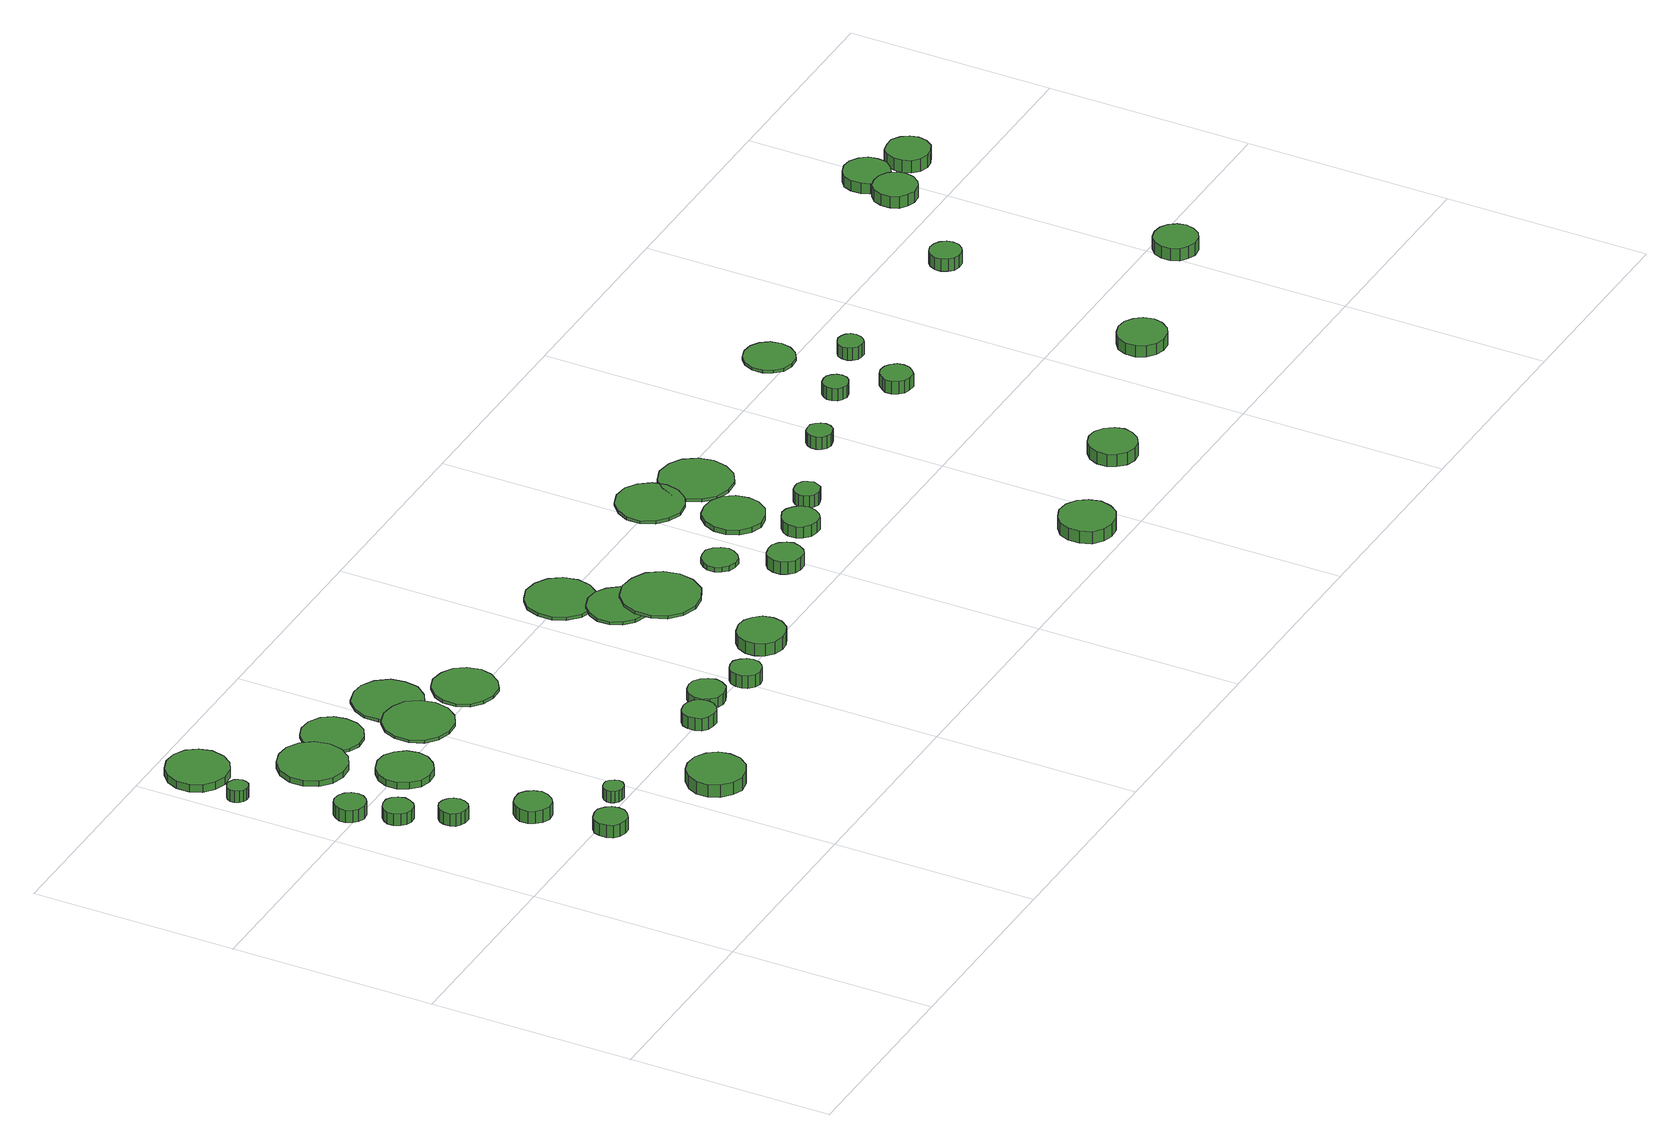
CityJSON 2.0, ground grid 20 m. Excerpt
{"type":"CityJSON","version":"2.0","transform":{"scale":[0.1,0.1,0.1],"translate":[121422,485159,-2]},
"CityObjects":{
"tree1":{"type":"SolitaryVegetationObject","attributes":{"function":"something"},"geometry":[{"type":"MultiSurface","lod":"1","boundaries":[[[0,1,2,3,4,5,6,7,8,9,10,11,12,13,14]],[[15,16,17,18,19,20,21,22,23,24,25,26,27,28,29]],[[0,29,28,1]],[[1,28,27,2]],[[2,27,26,3]],[[3,26,25,4]],[[4,25,24,5]],[[5,24,23,6]],[[6,23,22,7]],[[7,22,21,8]],[[8,21,20,9]],[[9,20,19,10]],[[10,19,18,11]],[[11,18,17,12]],[[12,17,16,13]],[[13,16,15,14]],[[14,15,29,0]]]}]},
"tree2":{"type":"SolitaryVegetationObject","attributes":{"function":"something"},"geometry":[{"type":"MultiSurface","lod":"1","boundaries":[[[30,31,32,33,34,35,36,37,38,39,40,41,42,43,44]],[[45,46,47,48,49,50,51,52,53,54,55,56,57,58,59]],[[30,59,58,31]],[[31,58,57,32]],[[32,57,56,33]],[[33,56,55,34]],[[34,55,54,35]],[[35,54,53,36]],[[36,53,52,37]],[[37,52,51,38]],[[38,51,50,39]],[[39,50,49,40]],[[40,49,48,41]],[[41,48,47,42]],[[42,47,46,43]],[[43,46,45,44]],[[44,45,59,30]]]}]},
"tree3":{"type":"SolitaryVegetationObject","attributes":{"function":"something"},"geometry":[{"type":"MultiSurface","lod":"1","boundaries":[[[60,61,62,63,64,65,66,67,68,69,70,71,72,73,74]],[[75,76,77,78,79,80,81,82,83,84,85,86,87,88,89]],[[60,89,88,61]],[[61,88,87,62]],[[62,87,86,63]],[[63,86,85,64]],[[64,85,84,65]],[[65,84,83,66]],[[66,83,82,67]],[[67,82,81,68]],[[68,81,80,69]],[[69,80,79,70]],[[70,79,78,71]],[[71,78,77,72]],[[72,77,76,73]],[[73,76,75,74]],[[74,75,89,60]]]}]},
"tree4":{"type":"SolitaryVegetationObject","attributes":{"function":"something"},"geometry":[{"type":"MultiSurface","lod":"1","boundaries":[[[90,91,92,93,94,95,96,97,98,99,100,101,102,103,104]],[[105,106,107,108,109,110,111,112,113,114,115,116,117,118,119]],[[90,119,118,91]],[[91,118,117,92]],[[92,117,116,93]],[[93,116,115,94]],[[94,115,114,95]],[[95,114,113,96]],[[96,113,112,97]],[[97,112,111,98]],[[98,111,110,99]],[[99,110,109,100]],[[100,109,108,101]],[[101,108,107,102]],[[102,107,106,103]],[[103,106,105,104]],[[104,105,119,90]]]}]},
"tree5":{"type":"SolitaryVegetationObject","attributes":{"function":"something"},"geometry":[{"type":"MultiSurface","lod":"1","boundaries":[[[120,121,122,123,124,125,126,127,128,129,130,131,132,133,134]],[[135,136,137,138,139,140,141,142,143,144,145,146,147,148,149]],[[120,149,148,121]],[[121,148,147,122]],[[122,147,146,123]],[[123,146,145,124]],[[124,145,144,125]],[[125,144,143,126]],[[126,143,142,127]],[[127,142,141,128]],[[128,141,140,129]],[[129,140,139,130]],[[130,139,138,131]],[[131,138,137,132]],[[132,137,136,133]],[[133,136,135,134]],[[134,135,149,120]]]}]},
"tree6":{"type":"SolitaryVegetationObject","attributes":{"function":"something"},"geometry":[{"type":"MultiSurface","lod":"1","boundaries":[[[150,151,152,153,154,155,156,157,158,159,160,161,162,163,164]],[[165,166,167,168,169,170,171,172,173,174,175,176,177,178,179]],[[150,179,178,151]],[[151,178,177,152]],[[152,177,176,153]],[[153,176,175,154]],[[154,175,174,155]],[[155,174,173,156]],[[156,173,172,157]],[[157,172,171,158]],[[158,171,170,159]],[[159,170,169,160]],[[160,169,168,161]],[[161,168,167,162]],[[162,167,166,163]],[[163,166,165,164]],[[164,165,179,150]]]}]},
"tree7":{"type":"SolitaryVegetationObject","attributes":{"function":"something"},"geometry":[{"type":"MultiSurface","lod":"1","boundaries":[[[180,181,182,183,184,185,186,187,188,189,190,191,192,193,194]],[[195,196,197,198,199,200,201,202,203,204,205,206,207,208,209]],[[180,209,208,181]],[[181,208,207,182]],[[182,207,206,183]],[[183,206,205,184]],[[184,205,204,185]],[[185,204,203,186]],[[186,203,202,187]],[[187,202,201,188]],[[188,201,200,189]],[[189,200,199,190]],[[190,199,198,191]],[[191,198,197,192]],[[192,197,196,193]],[[193,196,195,194]],[[194,195,209,180]]]}]},
"tree8":{"type":"SolitaryVegetationObject","attributes":{"function":"something"},"geometry":[{"type":"MultiSurface","lod":"1","boundaries":[[[210,211,212,213,214,215,216,217,218,219,220,221,222,223,224]],[[225,226,227,228,229,230,231,232,233,234,235,236,237,238,239]],[[210,239,238,211]],[[211,238,237,212]],[[212,237,236,213]],[[213,236,235,214]],[[214,235,234,215]],[[215,234,233,216]],[[216,233,232,217]],[[217,232,231,218]],[[218,231,230,219]],[[219,230,229,220]],[[220,229,228,221]],[[221,228,227,222]],[[222,227,226,223]],[[223,226,225,224]],[[224,225,239,210]]]}]},
"tree9":{"type":"SolitaryVegetationObject","attributes":{"function":"something"},"geometry":[{"type":"MultiSurface","lod":"1","boundaries":[[[240,241,242,243,244,245,246,247,248,249,250,251,252,253,254]],[[255,256,257,258,259,260,261,262,263,264,265,266,267,268,269]],[[240,269,268,241]],[[241,268,267,242]],[[242,267,266,243]],[[243,266,265,244]],[[244,265,264,245]],[[245,264,263,246]],[[246,263,262,247]],[[247,262,261,248]],[[248,261,260,249]],[[249,260,259,250]],[[250,259,258,251]],[[251,258,257,252]],[[252,257,256,253]],[[253,256,255,254]],[[254,255,269,240]]]}]},
"tree10":{"type":"SolitaryVegetationObject","attributes":{"function":"something"},"geometry":[{"type":"MultiSurface","lod":"1","boundaries":[[[270,271,272,273,274,275,276,277,278,279,280,281,282,283,284]],[[285,286,287,288,289,290,291,292,293,294,295,296,297,298,299]],[[270,299,298,271]],[[271,298,297,272]],[[272,297,296,273]],[[273,296,295,274]],[[274,295,294,275]],[[275,294,293,276]],[[276,293,292,277]],[[277,292,291,278]],[[278,291,290,279]],[[279,290,289,280]],[[280,289,288,281]],[[281,288,287,282]],[[282,287,286,283]],[[283,286,285,284]],[[284,285,299,270]]]}]},
"tree11":{"type":"SolitaryVegetationObject","attributes":{"function":"something"},"geometry":[{"type":"MultiSurface","lod":"1","boundaries":[[[300,301,302,303,304,305,306,307,308,309,310,311,312,313,314]],[[315,316,317,318,319,320,321,322,323,324,325,326,327,328,329]],[[300,329,328,301]],[[301,328,327,302]],[[302,327,326,303]],[[303,326,325,304]],[[304,325,324,305]],[[305,324,323,306]],[[306,323,322,307]],[[307,322,321,308]],[[308,321,320,309]],[[309,320,319,310]],[[310,319,318,311]],[[311,318,317,312]],[[312,317,316,313]],[[313,316,315,314]],[[314,315,329,300]]]}]},
"tree12":{"type":"SolitaryVegetationObject","attributes":{"function":"something"},"geometry":[{"type":"MultiSurface","lod":"1","boundaries":[[[330,331,332,333,334,335,336,337,338,339,340,341,342,343,344]],[[345,346,347,348,349,350,351,352,353,354,355,356,357,358,359]],[[330,359,358,331]],[[331,358,357,332]],[[332,357,356,333]],[[333,356,355,334]],[[334,355,354,335]],[[335,354,353,336]],[[336,353,352,337]],[[337,352,351,338]],[[338,351,350,339]],[[339,350,349,340]],[[340,349,348,341]],[[341,348,347,342]],[[342,347,346,343]],[[343,346,345,344]],[[344,345,359,330]]]}]},
"tree13":{"type":"SolitaryVegetationObject","attributes":{"function":"something"},"geometry":[{"type":"MultiSurface","lod":"1","boundaries":[[[360,361,362,363,364,365,366,367,368,369,370,371,372,373,374]],[[375,376,377,378,379,380,381,382,383,384,385,386,387,388,389]],[[360,389,388,361]],[[361,388,387,362]],[[362,387,386,363]],[[363,386,385,364]],[[364,385,384,365]],[[365,384,383,366]],[[366,383,382,367]],[[367,382,381,368]],[[368,381,380,369]],[[369,380,379,370]],[[370,379,378,371]],[[371,378,377,372]],[[372,377,376,373]],[[373,376,375,374]],[[374,375,389,360]]]}]},
"tree14":{"type":"SolitaryVegetationObject","attributes":{"function":"something"},"geometry":[{"type":"MultiSurface","lod":"1","boundaries":[[[390,391,392,393,394,395,396,397,398,399,400,401,402,403,404]],[[405,406,407,408,409,410,411,412,413,414,415,416,417,418,419]],[[390,419,418,391]],[[391,418,417,392]],[[392,417,416,393]],[[393,416,415,394]],[[394,415,414,395]],[[395,414,413,396]],[[396,413,412,397]],[[397,412,411,398]],[[398,411,410,399]],[[399,410,409,400]],[[400,409,408,401]],[[401,408,407,402]],[[402,407,406,403]],[[403,406,405,404]],[[404,405,419,390]]]}]},
"tree15":{"type":"SolitaryVegetationObject","attributes":{"function":"something"},"geometry":[{"type":"MultiSurface","lod":"1","boundaries":[[[420,421,422,423,424,425,426,427,428,429,430,431,432,433,434]],[[435,436,437,438,439,440,441,442,443,444,445,446,447,448,449]],[[420,449,448,421]],[[421,448,447,422]],[[422,447,446,423]],[[423,446,445,424]],[[424,445,444,425]],[[425,444,443,426]],[[426,443,442,427]],[[427,442,441,428]],[[428,441,440,429]],[[429,440,439,430]],[[430,439,438,431]],[[431,438,437,432]],[[432,437,436,433]],[[433,436,435,434]],[[434,435,449,420]]]}]},
"tree16":{"type":"SolitaryVegetationObject","attributes":{"function":"something"},"geometry":[{"type":"MultiSurface","lod":"1","boundaries":[[[450,451,452,453,454,455,456,457,458,459,460,461,462,463,464]],[[465,466,467,468,469,470,471,472,473,474,475,476,477,478,479]],[[450,479,478,451]],[[451,478,477,452]],[[452,477,476,453]],[[453,476,475,454]],[[454,475,474,455]],[[455,474,473,456]],[[456,473,472,457]],[[457,472,471,458]],[[458,471,470,459]],[[459,470,469,460]],[[460,469,468,461]],[[461,468,467,462]],[[462,467,466,463]],[[463,466,465,464]],[[464,465,479,450]]]}]},
"tree17":{"type":"SolitaryVegetationObject","attributes":{"function":"something"},"geometry":[{"type":"MultiSurface","lod":"1","boundaries":[[[480,481,482,483,484,485,486,487,488,489,490,491,492,493,494]],[[495,496,497,498,499,500,501,502,503,504,505,506,507,508,509]],[[480,509,508,481]],[[481,508,507,482]],[[482,507,506,483]],[[483,506,505,484]],[[484,505,504,485]],[[485,504,503,486]],[[486,503,502,487]],[[487,502,501,488]],[[488,501,500,489]],[[489,500,499,490]],[[490,499,498,491]],[[491,498,497,492]],[[492,497,496,493]],[[493,496,495,494]],[[494,495,509,480]]]}]},
"tree18":{"type":"SolitaryVegetationObject","attributes":{"function":"something"},"geometry":[{"type":"MultiSurface","lod":"1","boundaries":[[[510,511,512,513,514,515,516,517,518,519,520,521,522,523,524]],[[525,526,527,528,529,530,531,532,533,534,535,536,537,538,539]],[[510,539,538,511]],[[511,538,537,512]],[[512,537,536,513]],[[513,536,535,514]],[[514,535,534,515]],[[515,534,533,516]],[[516,533,532,517]],[[517,532,531,518]],[[518,531,530,519]],[[519,530,529,520]],[[520,529,528,521]],[[521,528,527,522]],[[522,527,526,523]],[[523,526,525,524]],[[524,525,539,510]]]}]},
"tree19":{"type":"SolitaryVegetationObject","attributes":{"function":"something"},"geometry":[{"type":"MultiSurface","lod":"1","boundaries":[[[540,541,542,543,544,545,546,547,548,549,550,551,552,553,554]],[[555,556,557,558,559,560,561,562,563,564,565,566,567,568,569]],[[540,569,568,541]],[[541,568,567,542]],[[542,567,566,543]],[[543,566,565,544]],[[544,565,564,545]],[[545,564,563,546]],[[546,563,562,547]],[[547,562,561,548]],[[548,561,560,549]],[[549,560,559,550]],[[550,559,558,551]],[[551,558,557,552]],[[552,557,556,553]],[[553,556,555,554]],[[554,555,569,540]]]}]},
"tree20":{"type":"SolitaryVegetationObject","attributes":{"function":"something"},"geometry":[{"type":"MultiSurface","lod":"1","boundaries":[[[570,571,572,573,574,575,576,577,578,579,580,581,582,583,584]],[[585,586,587,588,589,590,591,592,593,594,595,596,597,598,599]],[[570,599,598,571]],[[571,598,597,572]],[[572,597,596,573]],[[573,596,595,574]],[[574,595,594,575]],[[575,594,593,576]],[[576,593,592,577]],[[577,592,591,578]],[[578,591,590,579]],[[579,590,589,580]],[[580,589,588,581]],[[581,588,587,582]],[[582,587,586,583]],[[583,586,585,584]],[[584,585,599,570]]]}]},
"tree21":{"type":"SolitaryVegetationObject","attributes":{"function":"something"},"geometry":[{"type":"MultiSurface","lod":"1","boundaries":[[[600,601,602,603,604,605,606,607,608,609,610,611,612,613,614]],[[615,616,617,618,619,620,621,622,623,624,625,626,627,628,629]],[[600,629,628,601]],[[601,628,627,602]],[[602,627,626,603]],[[603,626,625,604]],[[604,625,624,605]],[[605,624,623,606]],[[606,623,622,607]],[[607,622,621,608]],[[608,621,620,609]],[[609,620,619,610]],[[610,619,618,611]],[[611,618,617,612]],[[612,617,616,613]],[[613,616,615,614]],[[614,615,629,600]]]}]},
"tree22":{"type":"SolitaryVegetationObject","attributes":{"function":"something"},"geometry":[{"type":"MultiSurface","lod":"1","boundaries":[[[630,631,632,633,634,635,636,637,638,639,640,641,642,643,644]],[[645,646,647,648,649,650,651,652,653,654,655,656,657,658,659]],[[630,659,658,631]],[[631,658,657,632]],[[632,657,656,633]],[[633,656,655,634]],[[634,655,654,635]],[[635,654,653,636]],[[636,653,652,637]],[[637,652,651,638]],[[638,651,650,639]],[[639,650,649,640]],[[640,649,648,641]],[[641,648,647,642]],[[642,647,646,643]],[[643,646,645,644]],[[644,645,659,630]]]}]},
"tree23":{"type":"SolitaryVegetationObject","attributes":{"function":"something"},"geometry":[{"type":"MultiSurface","lod":"1","boundaries":[[[660,661,662,663,664,665,666,667,668,669,670,671,672,673,674]],[[675,676,677,678,679,680,681,682,683,684,685,686,687,688,689]],[[660,689,688,661]],[[661,688,687,662]],[[662,687,686,663]],[[663,686,685,664]],[[664,685,684,665]],[[665,684,683,666]],[[666,683,682,667]],[[667,682,681,668]],[[668,681,680,669]],[[669,680,679,670]],[[670,679,678,671]],[[671,678,677,672]],[[672,677,676,673]],[[673,676,675,674]],[[674,675,689,660]]]}]},
"tree24":{"type":"SolitaryVegetationObject","attributes":{"function":"something"},"geometry":[{"type":"MultiSurface","lod":"1","boundaries":[[[690,691,692,693,694,695,696,697,698,699,700,701,702,703,704]],[[705,706,707,708,709,710,711,712,713,714,715,716,717,718,719]],[[690,719,718,691]],[[691,718,717,692]],[[692,717,716,693]],[[693,716,715,694]],[[694,715,714,695]],[[695,714,713,696]],[[696,713,712,697]],[[697,712,711,698]],[[698,711,710,699]],[[699,710,709,700]],[[700,709,708,701]],[[701,708,707,702]],[[702,707,706,703]],[[703,706,705,704]],[[704,705,719,690]]]}]},
"tree25":{"type":"SolitaryVegetationObject","attributes":{"function":"something"},"geometry":[{"type":"MultiSurface","lod":"1","boundaries":[[[720,721,722,723,724,725,726,727,728,729,730,731,732,733,734]],[[735,736,737,738,739,740,741,742,743,744,745,746,747,748,749]],[[720,749,748,721]],[[721,748,747,722]],[[722,747,746,723]],[[723,746,745,724]],[[724,745,744,725]],[[725,744,743,726]],[[726,743,742,727]],[[727,742,741,728]],[[728,741,740,729]],[[729,740,739,730]],[[730,739,738,731]],[[731,738,737,732]],[[732,737,736,733]],[[733,736,735,734]],[[734,735,749,720]]]}]},
"tree26":{"type":"SolitaryVegetationObject","attributes":{"function":"something"},"geometry":[{"type":"MultiSurface","lod":"1","boundaries":[[[750,751,752,753,754,755,756,757,758,759,760,761,762,763,764]],[[765,766,767,768,769,770,771,772,773,774,775,776,777,778,779]],[[750,779,778,751]],[[751,778,777,752]],[[752,777,776,753]],[[753,776,775,754]],[[754,775,774,755]],[[755,774,773,756]],[[756,773,772,757]],[[757,772,771,758]],[[758,771,770,759]],[[759,770,769,760]],[[760,769,768,761]],[[761,768,767,762]],[[762,767,766,763]],[[763,766,765,764]],[[764,765,779,750]]]}]},
"tree27":{"type":"SolitaryVegetationObject","attributes":{"function":"something"},"geometry":[{"type":"MultiSurface","lod":"1","boundaries":[[[780,781,782,783,784,785,786,787,788,789,790,791,792,793,794]],[[795,796,797,798,799,800,801,802,803,804,805,806,807,808,809]],[[780,809,808,781]],[[781,808,807,782]],[[782,807,806,783]],[[783,806,805,784]],[[784,805,804,785]],[[785,804,803,786]],[[786,803,802,787]],[[787,802,801,788]],[[788,801,800,789]],[[789,800,799,790]],[[790,799,798,791]],[[791,798,797,792]],[[792,797,796,793]],[[793,796,795,794]],[[794,795,809,780]]]}]},
"tree28":{"type":"SolitaryVegetationObject","attributes":{"function":"something"},"geometry":[{"type":"MultiSurface","lod":"1","boundaries":[[[810,811,812,813,814,815,816,817,818,819,820,821,822,823,824]],[[825,826,827,828,829,830,831,832,833,834,835,836,837,838,839]],[[810,839,838,811]],[[811,838,837,812]],[[812,837,836,813]],[[813,836,835,814]],[[814,835,834,815]],[[815,834,833,816]],[[816,833,832,817]],[[817,832,831,818]],[[818,831,830,819]],[[819,830,829,820]],[[820,829,828,821]],[[821,828,827,822]],[[822,827,826,823]],[[823,826,825,824]],[[824,825,839,810]]]}]},
"tree29":{"type":"SolitaryVegetationObject","attributes":{"function":"something"},"geometry":[{"type":"MultiSurface","lod":"1","boundaries":[[[840,841,842,843,844,845,846,847,848,849,850,851,852,853,854]],[[855,856,857,858,859,860,861,862,863,864,865,866,867,868,869]],[[840,869,868,841]],[[841,868,867,842]],[[842,867,866,843]],[[843,866,865,844]],[[844,865,864,845]],[[845,864,863,846]],[[846,863,862,847]],[[847,862,861,848]],[[848,861,860,849]],[[849,860,859,850]],[[850,859,858,851]],[[851,858,857,852]],[[852,857,856,853]],[[853,856,855,854]],[[854,855,869,840]]]}]},
"tree30":{"type":"SolitaryVegetationObject","attributes":{"function":"something"},"geometry":[{"type":"MultiSurface","lod":"1","boundaries":[[[870,871,872,873,874,875,876,877,878,879,880,881,882,883,884]],[[885,886,887,888,889,890,891,892,893,894,895,896,897,898,899]],[[870,899,898,871]],[[871,898,897,872]],[[872,897,896,873]],[[873,896,895,874]],[[874,895,894,875]],[[875,894,893,876]],[[876,893,892,877]],[[877,892,891,878]],[[878,891,890,879]],[[879,890,889,880]],[[880,889,888,881]],[[881,888,887,882]],[[882,887,886,883]],[[883,886,885,884]],[[884,885,899,870]]]}]},
"tree31":{"type":"SolitaryVegetationObject","attributes":{"function":"something"},"geometry":[{"type":"MultiSurface","lod":"1","boundaries":[[[900,901,902,903,904,905,906,907,908,909,910,911,912,913,914]],[[915,916,917,918,919,920,921,922,923,924,925,926,927,928,929]],[[900,929,928,901]],[[901,928,927,902]],[[902,927,926,903]],[[903,926,925,904]],[[904,925,924,905]],[[905,924,923,906]],[[906,923,922,907]],[[907,922,921,908]],[[908,921,920,909]],[[909,920,919,910]],[[910,919,918,911]],[[911,918,917,912]],[[912,917,916,913]],[[913,916,915,914]],[[914,915,929,900]]]}]},
"tree32":{"type":"SolitaryVegetationObject","attributes":{"function":"something"},"geometry":[{"type":"MultiSurface","lod":"1","boundaries":[[[930,931,932,933,934,935,936,937,938,939,940,941,942,943,944]],[[945,946,947,948,949,950,951,952,953,954,955,956,957,958,959]],[[930,959,958,931]],[[931,958,957,932]],[[932,957,956,933]],[[933,956,955,934]],[[934,955,954,935]],[[935,954,953,936]],[[936,953,952,937]],[[937,952,951,938]],[[938,951,950,939]],[[939,950,949,940]],[[940,949,948,941]],[[941,948,947,942]],[[942,947,946,943]],[[943,946,945,944]],[[944,945,959,930]]]}]},
"tree33":{"type":"SolitaryVegetationObject","attributes":{"function":"something"},"geometry":[{"type":"MultiSurface","lod":"1","boundaries":[[[960,961,962,963,964,965,966,967,968,969,970,971,972,973,974]],[[975,976,977,978,979,980,981,982,983,984,985,986,987,988,989]],[[960,989,988,961]],[[961,988,987,962]],[[962,987,986,963]],[[963,986,985,964]],[[964,985,984,965]],[[965,984,983,966]],[[966,983,982,967]],[[967,982,981,968]],[[968,981,980,969]],[[969,980,979,970]],[[970,979,978,971]],[[971,978,977,972]],[[972,977,976,973]],[[973,976,975,974]],[[974,975,989,960]]]}]},
"tree34":{"type":"SolitaryVegetationObject","attributes":{"function":"something"},"geometry":[{"type":"MultiSurface","lod":"1","boundaries":[[[990,991,992,993,994,995,996,997,998,999,1000,1001,1002,1003,1004]],[[1005,1006,1007,1008,1009,1010,1011,1012,1013,1014,1015,1016,1017,1018,1019]],[[990,1019,1018,991]],[[991,1018,1017,992]],[[992,1017,1016,993]],[[993,1016,1015,994]],[[994,1015,1014,995]],[[995,1014,1013,996]],[[996,1013,1012,997]],[[997,1012,1011,998]],[[998,1011,1010,999]],[[999,1010,1009,1000]],[[1000,1009,1008,1001]],[[1001,1008,1007,1002]],[[1002,1007,1006,1003]],[[1003,1006,1005,1004]],[[1004,1005,1019,990]]]}]},
"tree35":{"type":"SolitaryVegetationObject","attributes":{"function":"something"},"geometry":[{"type":"MultiSurface","lod":"1","boundaries":[[[1020,1021,1022,1023,1024,1025,1026,1027,1028,1029,1030,1031,1032,1033,1034]],[[1035,1036,1037,1038,1039,1040,1041,1042,1043,1044,1045,1046,1047,1048,1049]],[[1020,1049,1048,1021]],[[1021,1048,1047,1022]],[[1022,1047,1046,1023]],[[1023,1046,1045,1024]],[[1024,1045,1044,1025]],[[1025,1044,1043,1026]],[[1026,1043,1042,1027]],[[1027,1042,1041,1028]],[[1028,1041,1040,1029]],[[1029,1040,1039,1030]],[[1030,1039,1038,1031]],[[1031,1038,1037,1032]],[[1032,1037,1036,1033]],[[1033,1036,1035,1034]],[[1034,1035,1049,1020]]]}]},
"tree36":{"type":"SolitaryVegetationObject","attributes":{"function":"something"},"geometry":[{"type":"MultiSurface","lod":"1","boundaries":[[[1050,1051,1052,1053,1054,1055,1056,1057,1058,1059,1060,1061,1062,1063,1064]],[[1065,1066,1067,1068,1069,1070,1071,1072,1073,1074,1075,1076,1077,1078,1079]],[[1050,1079,1078,1051]],[[1051,1078,1077,1052]],[[1052,1077,1076,1053]],[[1053,1076,1075,1054]],[[1054,1075,1074,1055]],[[1055,1074,1073,1056]],[[1056,1073,1072,1057]],[[1057,1072,1071,1058]],[[1058,1071,1070,1059]],[[1059,1070,1069,1060]],[[1060,1069,1068,1061]],[[1061,1068,1067,1062]],[[1062,1067,1066,1063]],[[1063,1066,1065,1064]],[[1064,1065,1079,1050]]]}]},
"tree37":{"type":"SolitaryVegetationObject","attributes":{"function":"something"},"geometry":[{"type":"MultiSurface","lod":"1","boundaries":[[[1080,1081,1082,1083,1084,1085,1086,1087,1088,1089,1090,1091,1092,1093,1094]],[[1095,1096,1097,1098,1099,1100,1101,1102,1103,1104,1105,1106,1107,1108,1109]],[[1080,1109,1108,1081]],[[1081,1108,1107,1082]],[[1082,1107,1106,1083]],[[1083,1106,1105,1084]],[[1084,1105,1104,1085]],[[1085,1104,1103,1086]],[[1086,1103,1102,1087]],[[1087,1102,1101,1088]],[[1088,1101,1100,1089]],[[1089,1100,1099,1090]],[[1090,1099,1098,1091]],[[1091,1098,1097,1092]],[[1092,1097,1096,1093]],[[1093,1096,1095,1094]],[[1094,1095,1109,1080]]]}]},
"tree38":{"type":"SolitaryVegetationObject","attributes":{"function":"something"},"geometry":[{"type":"MultiSurface","lod":"1","boundaries":[[[1110,1111,1112,1113,1114,1115,1116,1117,1118,1119,1120,1121,1122,1123,1124]],[[1125,1126,1127,1128,1129,1130,1131,1132,1133,1134,1135,1136,1137,1138,1139]],[[1110,1139,1138,1111]],[[1111,1138,1137,1112]],[[1112,1137,1136,1113]],[[1113,1136,1135,1114]],[[1114,1135,1134,1115]],[[1115,1134,1133,1116]],[[1116,1133,1132,1117]],[[1117,1132,1131,1118]],[[1118,1131,1130,1119]],[[1119,1130,1129,1120]],[[1120,1129,1128,1121]],[[1121,1128,1127,1122]],[[1122,1127,1126,1123]],[[1123,1126,1125,1124]],[[1124,1125,1139,1110]]]}]},
"tree39":{"type":"SolitaryVegetationObject","attributes":{"function":"something"},"geometry":[{"type":"MultiSurface","lod":"1","boundaries":[[[1140,1141,1142,1143,1144,1145,1146,1147,1148,1149,1150,1151,1152,1153,1154]],[[1155,1156,1157,1158,1159,1160,1161,1162,1163,1164,1165,1166,1167,1168,1169]],[[1140,1169,1168,1141]],[[1141,1168,1167,1142]],[[1142,1167,1166,1143]],[[1143,1166,1165,1144]],[[1144,1165,1164,1145]],[[1145,1164,1163,1146]],[[1146,1163,1162,1147]],[[1147,1162,1161,1148]],[[1148,1161,1160,1149]],[[1149,1160,1159,1150]],[[1150,1159,1158,1151]],[[1151,1158,1157,1152]],[[1152,1157,1156,1153]],[[1153,1156,1155,1154]],[[1154,1155,1169,1140]]]}]},
"tree40":{"type":"SolitaryVegetationObject","attributes":{"function":"something"},"geometry":[{"type":"MultiSurface","lod":"1","boundaries":[[[1170,1171,1172,1173,1174,1175,1176,1177,1178,1179,1180,1181,1182,1183,1184]],[[1185,1186,1187,1188,1189,1190,1191,1192,1193,1194,1195,1196,1197,1198,1199]],[[1170,1199,1198,1171]],[[1171,1198,1197,1172]],[[1172,1197,1196,1173]],[[1173,1196,1195,1174]],[[1174,1195,1194,1175]],[[1175,1194,1193,1176]],[[1176,1193,1192,1177]],[[1177,1192,1191,1178]],[[1178,1191,1190,1179]],[[1179,1190,1189,1180]],[[1180,1189,1188,1181]],[[1181,1188,1187,1182]],[[1182,1187,1186,1183]],[[1183,1186,1185,1184]],[[1184,1185,1199,1170]]]}]},
"tree41":{"type":"SolitaryVegetationObject","attributes":{"function":"something"},"geometry":[{"type":"MultiSurface","lod":"1","boundaries":[[[1200,1201,1202,1203,1204,1205,1206,1207,1208,1209,1210,1211,1212,1213,1214]],[[1215,1216,1217,1218,1219,1220,1221,1222,1223,1224,1225,1226,1227,1228,1229]],[[1200,1229,1228,1201]],[[1201,1228,1227,1202]],[[1202,1227,1226,1203]],[[1203,1226,1225,1204]],[[1204,1225,1224,1205]],[[1205,1224,1223,1206]],[[1206,1223,1222,1207]],[[1207,1222,1221,1208]],[[1208,1221,1220,1209]],[[1209,1220,1219,1210]],[[1210,1219,1218,1211]],[[1211,1218,1217,1212]],[[1212,1217,1216,1213]],[[1213,1216,1215,1214]],[[1214,1215,1229,1200]]]}]},
"tree42":{"type":"SolitaryVegetationObject","attributes":{"function":"something"},"geometry":[{"type":"MultiSurface","lod":"1","boundaries":[[[1230,1231,1232,1233,1234,1235,1236,1237,1238,1239,1240,1241,1242,1243,1244]],[[1245,1246,1247,1248,1249,1250,1251,1252,1253,1254,1255,1256,1257,1258,1259]],[[1230,1259,1258,1231]],[[1231,1258,1257,1232]],[[1232,1257,1256,1233]],[[1233,1256,1255,1234]],[[1234,1255,1254,1235]],[[1235,1254,1253,1236]],[[1236,1253,1252,1237]],[[1237,1252,1251,1238]],[[1238,1251,1250,1239]],[[1239,1250,1249,1240]],[[1240,1249,1248,1241]],[[1241,1248,1247,1242]],[[1242,1247,1246,1243]],[[1243,1246,1245,1244]],[[1244,1245,1259,1230]]]}]}
},
"vertices":[
[53,404,26],[52,410,26],[48,415,26],[43,418,26],[36,419,26],[30,417,26],[26,413,26],[23,407,26],[23,401,26],[26,395,26],[30,391,26],[36,389,26],[43,390,26],[48,393,26],[52,398,26],[52,398,13],[48,393,13],[43,390,13],[36,389,13],[30,391,13],[26,395,13],[23,401,13],[23,407,13],[26,413,13],[30,417,13],[36,419,13],[43,418,13],[48,415,13],[52,410,13],[53,404,13],
[66,363,26],[64,369,26],[61,374,26],[56,377,26],[50,377,26],[44,375,26],[40,371,26],[37,366,26],[37,360,26],[40,354,26],[44,350,26],[50,348,26],[56,349,26],[61,352,26],[64,357,26],[64,357,14],[61,352,14],[56,349,14],[50,348,14],[44,350,14],[40,354,14],[37,360,14],[37,366,14],[40,371,14],[44,375,14],[50,377,14],[56,377,14],[61,374,14],[64,369,14],[66,363,14],
[88,319,25],[87,325,25],[84,329,25],[79,332,25],[73,333,25],[68,331,25],[64,327,25],[62,322,25],[62,316,25],[64,311,25],[68,308,25],[73,306,25],[79,306,25],[84,309,25],[87,314,25],[87,314,12],[84,309,12],[79,306,12],[73,306,12],[68,308,12],[64,311,12],[62,316,12],[62,322,12],[64,327,12],[68,331,12],[73,333,12],[79,332,12],[84,329,12],[87,325,12],[88,319,12],
[30,508,23],[29,512,23],[27,515,23],[23,517,23],[19,518,23],[15,516,23],[12,514,23],[10,510,23],[10,506,23],[12,502,23],[15,499,23],[19,498,23],[23,498,23],[27,500,23],[29,504,23],[29,504,11],[27,500,11],[23,498,11],[19,498,11],[15,499,11],[12,502,11],[10,506,11],[10,510,11],[12,514,11],[15,516,11],[19,518,11],[23,517,11],[27,515,11],[29,512,11],[30,508,11],
[140,186,25],[139,193,25],[135,198,25],[129,202,25],[123,202,25],[116,200,25],[111,196,25],[109,190,25],[109,183,25],[111,177,25],[116,173,25],[123,171,25],[129,171,25],[135,175,25],[139,180,25],[139,180,12],[135,175,12],[129,171,12],[123,171,12],[116,173,12],[111,177,12],[109,183,12],[109,190,12],[111,196,12],[116,200,12],[123,202,12],[129,202,12],[135,198,12],[139,193,12],[140,186,12],
[131,259,26],[129,266,26],[125,272,26],[119,276,26],[111,276,26],[104,274,26],[99,269,26],[96,263,26],[96,255,26],[99,249,26],[104,244,26],[111,241,26],[119,242,26],[125,246,26],[129,252,26],[129,252,13],[125,246,13],[119,242,13],[111,241,13],[104,244,13],[99,249,13],[96,255,13],[96,263,13],[99,269,13],[104,274,13],[111,276,13],[119,276,13],[125,272,13],[129,266,13],[131,259,13],
[66,557,19],[63,569,19],[56,579,19],[45,585,19],[33,586,19],[21,582,19],[12,574,19],[7,563,19],[7,550,19],[12,539,19],[21,531,19],[33,527,19],[45,528,19],[56,534,19],[63,544,19],[63,544,11],[56,534,11],[45,528,11],[33,527,11],[21,531,11],[12,539,11],[7,550,11],[7,563,11],[12,574,11],[21,582,11],[33,586,11],[45,585,11],[56,579,11],[63,569,11],[66,557,11],
[183,208,23],[182,212,23],[179,216,23],[176,218,23],[172,218,23],[168,217,23],[165,214,23],[163,210,23],[163,206,23],[165,203,23],[168,200,23],[172,199,23],[176,199,23],[179,201,23],[182,204,23],[182,204,11],[179,201,11],[176,199,11],[172,199,11],[168,200,11],[165,203,11],[163,206,11],[163,210,11],[165,214,11],[168,217,11],[172,218,11],[176,218,11],[179,216,11],[182,212,11],[183,208,11],
[127,470,17],[124,484,17],[116,495,17],[104,502,17],[91,503,17],[78,499,17],[68,490,17],[62,477,17],[62,464,17],[68,451,17],[78,442,17],[91,438,17],[104,439,17],[116,446,17],[124,457,17],[124,457,11],[116,446,11],[104,439,11],[91,438,11],[78,442,11],[68,451,11],[62,464,11],[62,477,11],[68,490,11],[78,499,11],[91,503,11],[104,502,11],[116,495,11],[124,484,11],[127,470,11],
[149,392,18],[147,403,18],[140,412,18],[131,418,18],[120,419,18],[109,415,18],[101,408,18],[96,398,18],[96,387,18],[101,377,18],[109,369,18],[120,366,18],[131,367,18],[140,373,18],[147,382,18],[147,382,11],[140,373,11],[131,367,11],[120,366,11],[109,369,11],[101,377,11],[96,387,11],[96,398,11],[101,408,11],[109,415,11],[120,419,11],[131,418,11],[140,412,11],[147,403,11],[149,392,11],
[262,137,27],[260,148,27],[253,157,27],[243,163,27],[231,164,27],[221,161,27],[212,153,27],[207,143,27],[207,131,27],[212,121,27],[221,113,27],[231,109,27],[243,111,27],[253,116,27],[260,126,27],[260,126,14],[253,116,14],[243,111,14],[231,109,14],[221,113,14],[212,121,14],[207,131,14],[207,143,14],[212,153,14],[221,161,14],[231,164,14],[243,163,14],[253,157,14],[260,148,14],[262,137,14],
[179,480,11],[177,492,11],[170,502,11],[159,508,11],[147,509,11],[136,505,11],[127,497,11],[122,486,11],[122,474,11],[127,463,11],[136,455,11],[147,451,11],[159,452,11],[170,458,11],[177,468,11],[177,468,8],[170,458,8],[159,452,8],[147,451,8],[136,455,8],[127,463,8],[122,474,8],[122,486,8],[127,497,8],[136,505,8],[147,509,8],[159,508,8],[170,502,8],[177,492,8],[179,480,8],
[238,421,12],[235,434,12],[227,446,12],[215,452,12],[201,454,12],[188,450,12],[177,440,12],[172,428,12],[172,414,12],[177,401,12],[188,392,12],[201,388,12],[215,389,12],[227,396,12],[235,407,12],[235,407,9],[227,396,9],[215,389,9],[201,388,9],[188,392,9],[177,401,9],[172,414,9],[172,428,9],[177,440,9],[188,450,9],[201,454,9],[215,452,9],[227,446,9],[235,434,9],[238,421,9],
[260,463,9],[258,476,9],[249,488,9],[237,495,9],[224,496,9],[210,492,9],[200,482,9],[194,470,9],[194,456,9],[200,443,9],[210,434,9],[224,430,9],[237,431,9],[249,438,9],[258,449,9],[258,449,6],[249,438,6],[237,431,6],[224,430,6],[210,434,6],[200,443,6],[194,456,6],[194,470,6],[200,482,6],[210,492,6],[224,496,6],[237,495,6],[249,488,6],[258,476,6],[260,463,6],
[335,197,24],[334,204,24],[330,209,24],[324,212,24],[318,213,24],[311,211,24],[306,207,24],[304,201,24],[304,194,24],[306,188,24],[311,184,24],[318,182,24],[324,182,24],[330,186,24],[334,191,24],[334,191,11],[330,186,11],[324,182,11],[318,182,11],[311,184,11],[306,188,11],[304,194,11],[304,201,11],[306,207,11],[311,211,11],[318,213,11],[324,212,11],[330,209,11],[334,204,11],[335,197,11],
[308,411,10],[305,424,10],[298,434,10],[287,440,10],[274,442,10],[262,438,10],[252,429,10],[247,418,10],[247,405,10],[252,393,10],[262,385,10],[274,381,10],[287,382,10],[298,389,10],[305,399,10],[305,399,7],[298,389,7],[287,382,7],[274,381,7],[262,385,7],[252,393,7],[247,405,7],[247,418,7],[252,429,7],[262,438,7],[274,442,7],[287,440,7],[298,434,7],[305,424,7],[308,411,7],
[373,208,22],[371,215,22],[367,221,22],[361,225,22],[354,226,22],[347,224,22],[341,219,22],[338,212,22],[338,205,22],[341,198,22],[347,193,22],[354,191,22],[361,192,22],[367,195,22],[371,201,22],[371,201,11],[367,195,11],[361,192,11],[354,191,11],[347,193,11],[341,198,11],[338,205,11],[338,212,11],[341,219,11],[347,224,11],[354,226,11],[361,225,11],[367,221,11],[371,215,11],[373,208,11],
[413,191,25],[412,197,25],[408,202,25],[403,206,25],[397,206,25],[391,204,25],[386,200,25],[384,194,25],[384,188,25],[386,183,25],[391,178,25],[397,176,25],[403,177,25],[408,180,25],[412,185,25],[412,185,12],[408,180,12],[403,177,12],[397,176,12],[391,178,12],[386,183,12],[384,188,12],[384,194,12],[386,200,12],[391,204,12],[397,206,12],[403,206,12],[408,202,12],[412,197,12],[413,191,12],
[480,205,27],[478,215,27],[472,222,27],[464,227,27],[455,228,27],[445,225,27],[438,219,27],[434,210,27],[434,201,27],[438,192,27],[445,186,27],[455,183,27],[464,184,27],[472,188,27],[478,196,27],[478,196,14],[472,188,14],[464,184,14],[455,183,14],[445,186,14],[438,192,14],[434,201,14],[434,210,14],[438,219,14],[445,225,14],[455,228,14],[464,227,14],[472,222,14],[478,215,14],[480,205,14],
[487,350,11],[485,362,11],[477,372,11],[467,378,11],[455,379,11],[443,375,11],[434,367,11],[429,356,11],[429,344,11],[434,333,11],[443,325,11],[455,321,11],[467,322,11],[477,328,11],[485,338,11],[485,338,8],[477,328,8],[467,322,8],[455,321,8],[443,325,8],[434,333,8],[429,344,8],[429,356,8],[434,367,8],[443,375,8],[455,379,8],[467,378,8],[477,372,8],[485,362,8],[487,350,8],
[481,402,9],[478,416,9],[470,427,9],[458,434,9],[444,436,9],[431,431,9],[420,422,9],[415,409,9],[415,395,9],[420,383,9],[431,373,9],[444,369,9],[458,371,9],[470,378,9],[478,389,9],[478,389,6],[470,378,6],[458,371,6],[444,369,6],[431,373,6],[420,383,6],[415,395,6],[415,409,6],[420,422,6],[431,431,6],[444,436,6],[458,434,6],[470,427,6],[478,416,6],[481,402,6],
[524,322,14],[521,337,14],[512,350,14],[498,357,14],[483,359,14],[468,354,14],[457,344,14],[451,330,14],[451,314,14],[457,300,14],[468,290,14],[483,285,14],[498,287,14],[512,294,14],[521,307,14],[521,307,11],[512,294,11],[498,287,11],[483,285,11],[468,290,11],[457,300,11],[451,314,11],[451,330,11],[457,344,11],[468,354,11],[483,359,11],[498,357,11],[512,350,11],[521,337,11],[524,322,11],
[579,301,16],[577,308,16],[573,314,16],[567,318,16],[560,318,16],[553,316,16],[548,311,16],[545,305,16],[545,298,16],[548,292,16],[553,287,16],[560,285,16],[567,285,16],[573,289,16],[577,295,16],[577,295,11],[573,289,11],[567,285,11],[560,285,11],[553,287,11],[548,292,11],[545,298,11],[545,305,11],[548,311,11],[553,316,11],[560,318,11],[567,318,11],[573,314,11],[577,308,11],[579,301,11],
[597,245,28],[595,251,28],[591,257,28],[585,261,28],[578,261,28],[571,259,28],[566,255,28],[563,248,28],[563,241,28],[566,235,28],[571,230,28],[578,228,28],[585,228,28],[591,232,28],[595,238,28],[595,238,15],[591,232,15],[585,228,15],[578,228,15],[571,230,15],[566,235,15],[563,241,15],[563,248,15],[566,255,15],[571,259,15],[578,261,15],[585,261,15],[591,257,15],[595,251,15],[597,245,15],
[663,263,23],[661,270,23],[657,276,23],[651,280,23],[644,281,23],[637,278,23],[631,273,23],[628,267,23],[628,259,23],[631,253,23],[637,248,23],[644,246,23],[651,246,23],[657,250,23],[661,256,23],[661,256,11],[657,250,11],[651,246,11],[644,246,11],[637,248,11],[631,253,11],[628,259,11],[628,267,11],[631,273,11],[637,278,11],[644,281,11],[651,280,11],[657,276,11],[661,270,11],[663,263,11],
[663,324,15],[661,336,15],[654,346,15],[643,352,15],[631,353,15],[620,350,15],[611,341,15],[606,330,15],[606,318,15],[611,307,15],[620,299,15],[631,295,15],[643,297,15],[654,303,15],[661,313,15],[661,313,10],[654,303,10],[643,297,10],[631,295,10],[620,299,10],[611,307,10],[606,318,10],[606,330,10],[611,341,10],[620,350,10],[631,353,10],[643,352,10],[654,346,10],[661,336,10],[663,324,10],
[654,402,11],[651,415,11],[643,426,11],[632,433,11],[618,434,11],[606,430,11],[596,421,11],[590,409,11],[590,396,11],[596,383,11],[606,375,11],[618,370,11],[632,372,11],[643,378,11],[651,389,11],[651,389,8],[643,378,8],[632,372,8],[618,370,8],[606,375,8],[596,383,8],[590,396,8],[590,409,8],[596,421,8],[606,430,8],[618,434,8],[632,433,8],[643,426,8],[651,415,8],[654,402,8],
[699,277,25],[697,282,25],[695,286,25],[690,289,25],[685,289,25],[680,288,25],[676,284,25],[674,280,25],[674,275,25],[676,270,25],[680,267,25],[685,265,25],[690,266,25],[695,268,25],[697,272,25],[697,272,12],[695,268,12],[690,266,12],[685,265,12],[680,267,12],[676,270,12],[674,275,12],[674,280,12],[676,284,12],[680,288,12],[685,289,12],[690,289,12],[695,286,12],[697,282,12],[699,277,12],
[788,34,25],[785,45,25],[779,54,25],[769,60,25],[758,61,25],[748,57,25],[739,50,25],[735,40,25],[735,29,25],[739,18,25],[748,11,25],[758,8,25],[769,9,25],[779,14,25],[785,23,25],[785,23,12],[779,14,12],[769,9,12],[758,8,12],[748,11,12],[739,18,12],[735,29,12],[735,40,12],[739,50,12],[748,57,12],[758,61,12],[769,60,12],[779,54,12],[785,45,12],[788,34,12],
[709,383,11],[706,397,11],[698,409,11],[686,416,11],[671,418,11],[657,413,11],[647,403,11],[641,390,11],[641,376,11],[647,363,11],[657,353,11],[671,349,11],[686,350,11],[698,357,11],[706,369,11],[706,369,8],[698,357,8],[686,350,8],[671,349,8],[657,353,8],[647,363,8],[641,376,8],[641,390,8],[647,403,8],[657,413,8],[671,418,8],[686,416,8],[698,409,8],[706,397,8],[709,383,8],
[791,312,24],[790,317,24],[787,321,24],[783,324,24],[778,324,24],[773,323,24],[769,319,24],[767,315,24],[767,310,24],[769,305,24],[773,302,24],[778,300,24],[783,301,24],[787,303,24],[790,307,24],[790,307,11],[787,303,11],[783,301,11],[778,300,11],[773,302,11],[769,305,11],[767,310,11],[767,315,11],[769,319,11],[773,323,11],[778,324,11],[783,324,11],[787,321,11],[790,317,11],[791,312,11],
[904,70,25],[902,79,25],[896,87,25],[888,92,25],[879,93,25],[870,90,25],[863,84,25],[859,75,25],[859,65,25],[863,57,25],[870,50,25],[879,47,25],[888,48,25],[896,53,25],[902,61,25],[902,61,12],[896,53,12],[888,48,12],[879,47,12],[870,50,12],[863,57,12],[859,65,12],[859,75,12],[863,84,12],[870,90,12],[879,93,12],[888,92,12],[896,87,12],[902,79,12],[904,70,12],
[869,336,24],[868,341,24],[865,345,24],[861,348,24],[856,348,24],[851,347,24],[847,343,24],[845,339,24],[845,334,24],[847,329,24],[851,326,24],[856,324,24],[861,325,24],[865,327,24],[868,331,24],[868,331,11],[865,327,11],[861,325,11],[856,324,11],[851,326,11],[847,329,11],[845,334,11],[845,339,11],[847,343,11],[851,347,11],[856,348,11],[861,348,11],[865,345,11],[868,341,11],[869,336,11],
[908,294,25],[907,300,25],[903,305,25],[898,308,25],[891,309,25],[885,307,25],[881,302,25],[878,297,25],[878,291,25],[881,285,25],[885,281,25],[891,279,25],[898,279,25],[903,283,25],[907,288,25],[907,288,12],[903,283,12],[898,279,12],[891,279,12],[885,281,12],[881,285,12],[878,291,12],[878,297,12],[881,302,12],[885,307,12],[891,309,12],[898,308,12],[903,305,12],[907,300,12],[908,294,12],
[906,416,13],[904,426,13],[898,434,13],[890,439,13],[880,440,13],[870,437,13],[863,430,13],[859,421,13],[859,411,13],[863,402,13],[870,395,13],[880,392,13],[890,393,13],[898,398,13],[904,406,13],[904,406,10],[898,398,10],[890,393,10],[880,392,10],[870,395,10],[863,402,10],[859,411,10],[859,421,10],[863,430,10],[870,437,10],[880,440,10],[890,439,10],[898,434,10],[904,426,10],[906,416,10],
[936,356,23],[935,361,23],[932,365,23],[928,367,23],[923,368,23],[918,366,23],[914,363,23],[912,358,23],[912,353,23],[914,349,23],[918,345,23],[923,344,23],[928,344,23],[932,347,23],[935,351,23],[935,351,10],[932,347,10],[928,344,10],[923,344,10],[918,345,10],[914,349,10],[912,353,10],[912,358,10],[914,363,10],[918,366,10],[923,368,10],[928,367,10],[932,365,10],[935,361,10],[936,356,10],
[1079,130,24],[1077,140,24],[1071,147,24],[1063,152,24],[1053,153,24],[1044,150,24],[1036,144,24],[1032,135,24],[1032,125,24],[1036,116,24],[1044,110,24],[1053,107,24],[1063,108,24],[1071,113,24],[1077,121,24],[1077,121,12],[1071,113,12],[1063,108,12],[1053,107,12],[1044,110,12],[1036,116,12],[1032,125,12],[1032,135,12],[1036,144,12],[1044,150,12],[1053,153,12],[1063,152,12],[1071,147,12],[1077,140,12],[1079,130,12],
[1110,348,24],[1109,354,24],[1105,359,24],[1100,362,24],[1093,363,24],[1087,361,24],[1083,357,24],[1080,351,24],[1080,345,24],[1083,339,24],[1087,335,24],[1093,333,24],[1100,334,24],[1105,337,24],[1109,342,24],[1109,342,11],[1105,337,11],[1100,334,11],[1093,333,11],[1087,335,11],[1083,339,11],[1080,345,11],[1080,351,11],[1083,357,11],[1087,361,11],[1093,363,11],[1100,362,11],[1105,359,11],[1109,354,11],[1110,348,11],
[1229,175,25],[1227,183,25],[1222,190,25],[1215,194,25],[1206,195,25],[1198,193,25],[1191,187,25],[1188,179,25],[1188,170,25],[1191,162,25],[1198,157,25],[1206,154,25],[1215,155,25],[1222,159,25],[1227,166,25],[1227,166,12],[1222,159,12],[1215,155,12],[1206,154,12],[1198,157,12],[1191,162,12],[1188,170,12],[1188,179,12],[1191,187,12],[1198,193,12],[1206,195,12],[1215,194,12],[1222,190,12],[1227,183,12],[1229,175,12],
[1192,438,24],[1190,446,24],[1185,453,24],[1178,457,24],[1169,458,24],[1161,456,24],[1154,450,24],[1151,442,24],[1151,433,24],[1154,425,24],[1161,420,24],[1169,417,24],[1178,418,24],[1185,422,24],[1190,429,24],[1190,429,12],[1185,422,12],[1178,418,12],[1169,417,12],[1161,420,12],[1154,425,12],[1151,433,12],[1151,442,12],[1154,450,12],[1161,456,12],[1169,458,12],[1178,457,12],[1185,453,12],[1190,446,12],[1192,438,12],
[1206,473,21],[1205,482,21],[1199,489,21],[1191,494,21],[1182,495,21],[1173,492,21],[1166,486,21],[1163,478,21],[1163,468,21],[1166,460,21],[1173,454,21],[1182,451,21],[1191,452,21],[1199,457,21],[1205,464,21],[1205,464,10],[1199,457,10],[1191,452,10],[1182,451,10],[1173,454,10],[1166,460,10],[1163,468,10],[1163,478,10],[1166,486,10],[1173,492,10],[1182,495,10],[1191,494,10],[1199,489,10],[1205,482,10],[1206,473,10],
[1249,454,25],[1247,462,25],[1242,469,25],[1234,474,25],[1226,474,25],[1217,472,25],[1211,466,25],[1208,458,25],[1208,450,25],[1211,442,25],[1217,436,25],[1226,433,25],[1234,434,25],[1242,438,25],[1247,445,25],[1247,445,12],[1242,438,12],[1234,434,12],[1226,433,12],[1217,436,12],[1211,442,12],[1208,450,12],[1208,458,12],[1211,466,12],[1217,472,12],[1226,474,12],[1234,474,12],[1242,469,12],[1247,462,12],[1249,454,12]
]}
